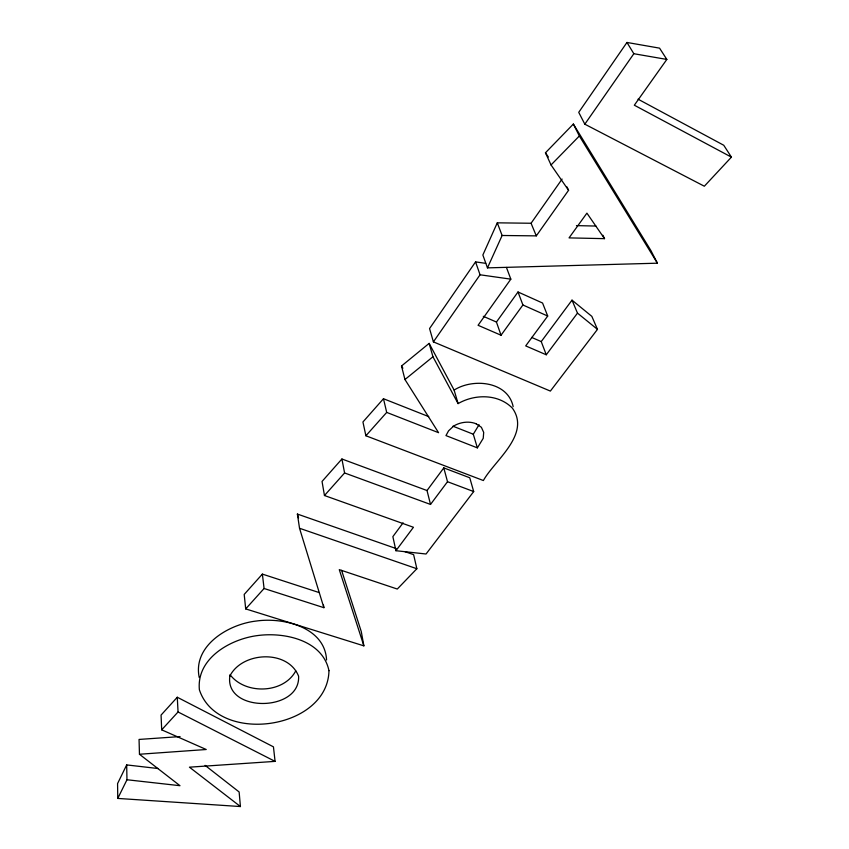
<?xml version="1.0" encoding="UTF-8"?>
<svg xmlns="http://www.w3.org/2000/svg" width="849" height="849" viewBox="0 0 849 849"><rect width="100%" height="100%" fill="white"/><g stroke="black" fill="none" stroke-linecap="round" stroke-linejoin="round"><path stroke-width="1.27" d="M326.568 660.002C324.934 627.178 283.311 617.096 256.239 621.044C228.742 624.1 192.5 645.59 199.239 677.513M562.091 179.075L531.071 223.255L497.281 222.831L482.858 255.008L487.464 267.87L657.413 263.19L650.928 250.593L573.362 124.05L545.461 152.788L551.043 164.95L568.565 190.293L536.303 235.873L502.12 235.491L487.464 267.87M158.201 768.547L126.681 764.917L117.576 783.574L117.767 798.421L240.426 806.55L239.131 791.968L205.087 765.374M117.767 798.421L126.968 779.753L126.681 764.917M479.059 424.712L473.296 434.221L477.382 447.879L483.23 438.328L483.697 432.406L481.383 427.28L476.172 423.8M295.77 670.88C283.524 693.866 245.128 694.79 230.037 674.647M485.702 263.349L475.557 261.885L429.552 328.563L433.393 341.871L550.375 391.081L597.473 329.37L591.838 316.359L572.014 300.153L541.238 341.595L546.268 354.786L577.479 313.122L572.014 300.153M731.424 157.139L634.33 105.212L666.836 59.43L659.567 48.149L626.955 42.45L578.731 112.344L584.823 124.187L704.341 186.218L731.424 157.139L723.751 145.253L638.024 99.163M433.393 341.871L480.056 274.789L475.557 261.885M584.823 124.187L633.842 53.72L666.836 59.43M506.439 267.435L510.833 279.151L478.072 325.294L501.037 335.228L522.91 304.982L518.007 291.982L496.442 322.047L501.037 335.228M518.007 291.982L542.564 303.029L547.711 316.04L525.701 345.893L546.268 354.786M403.084 522.835L392.864 536.632L395.931 550.714L426.049 554.004L473.7 491.56L469.752 477.764L443.794 467.895L427.015 490.531L430.517 504.444L344.588 472.957L341.914 458.991L427.015 490.531M395.931 550.714L413.442 527.271L324.467 495.519L322.036 481.457L341.914 458.991M430.517 504.444L447.508 481.712L443.794 467.895M383.483 398.722L362.937 421.974L365.887 435.77L483.368 480.534C494.341 460.667 531.124 434.37 512.382 408.136C498.299 393.756 474.761 393.936 458.099 403.604L432.948 356.76L429.138 343.389L401.503 366.004L404.962 379.524L438.572 432.693L386.698 412.402L383.483 398.722L428.734 416.615M365.887 435.77L386.698 412.402M324.467 495.519L344.588 472.957M319.086 592.549L262.373 574.104L244.194 594.438L245.701 608.903L363.871 645.856L361.271 631.56L341.606 570.379M245.701 608.903L264.081 588.495L262.373 574.104M240.426 806.55L189.444 767.178L275.076 761.373L273.442 746.844L177.271 697.252L161.066 715.081L161.692 729.832L206.233 749.508L139.459 754.252L139.056 739.437L180.073 736.582M161.692 729.832L178.057 711.971L177.271 697.252M404.867 551.606L413.622 554.662L416.859 568.734L397.29 589.047L339.271 569.626L363.871 645.856M551.043 164.95L579.347 135.989L573.362 124.05M404.962 379.524L432.948 356.76M458.099 403.604L454.119 390.084C472.989 377.975 507.935 381.254 513.157 406.65M604.53 238.654L569.042 237.89L586.914 213.152L604.53 238.654L602.896 235.237M576.45 225.611L595.945 226.057M126.968 779.753L179.977 785.696L139.459 754.252M480.056 274.789L510.833 279.151M264.081 588.495L323.883 607.682L323.469 605.082M396.122 548.55L297.394 514.059L299.527 528.258L416.859 568.734M447.508 481.712L473.7 491.56M477.382 447.879L445.969 435.59L448.548 430.846L453.791 425.965A21.151 16.195 -16.4 0 1 476.172 423.8M452.952 426.187L473.296 434.221M483.283 316.306L496.442 322.047M531.654 337.414L541.238 341.595M522.91 304.982L547.711 316.04M178.057 711.971L275.076 761.373M577.479 313.122L597.473 329.37M545.461 152.788L548.358 156.991M401.503 366.004L402.893 368.211M579.347 135.989L657.413 263.19M626.955 42.45L633.842 53.72M429.138 343.389L454.119 390.084M567.005 186.939L568.565 190.293M531.071 223.255L536.303 235.873M497.281 222.831L502.12 235.491M299.527 528.258L323.883 607.682M297.394 514.059L298.551 517.837M328.966 670.678C327.735 729.991 217.641 745.263 199.388 689.791C196.257 658.293 230.578 638.894 257.841 635.53C284.564 631.996 322.567 640.135 328.966 670.678M229.856 676.048C224.423 712.905 300.504 712.29 298.593 676.175C287.917 649.305 242.262 651.491 229.856 676.048"/></g></svg>
